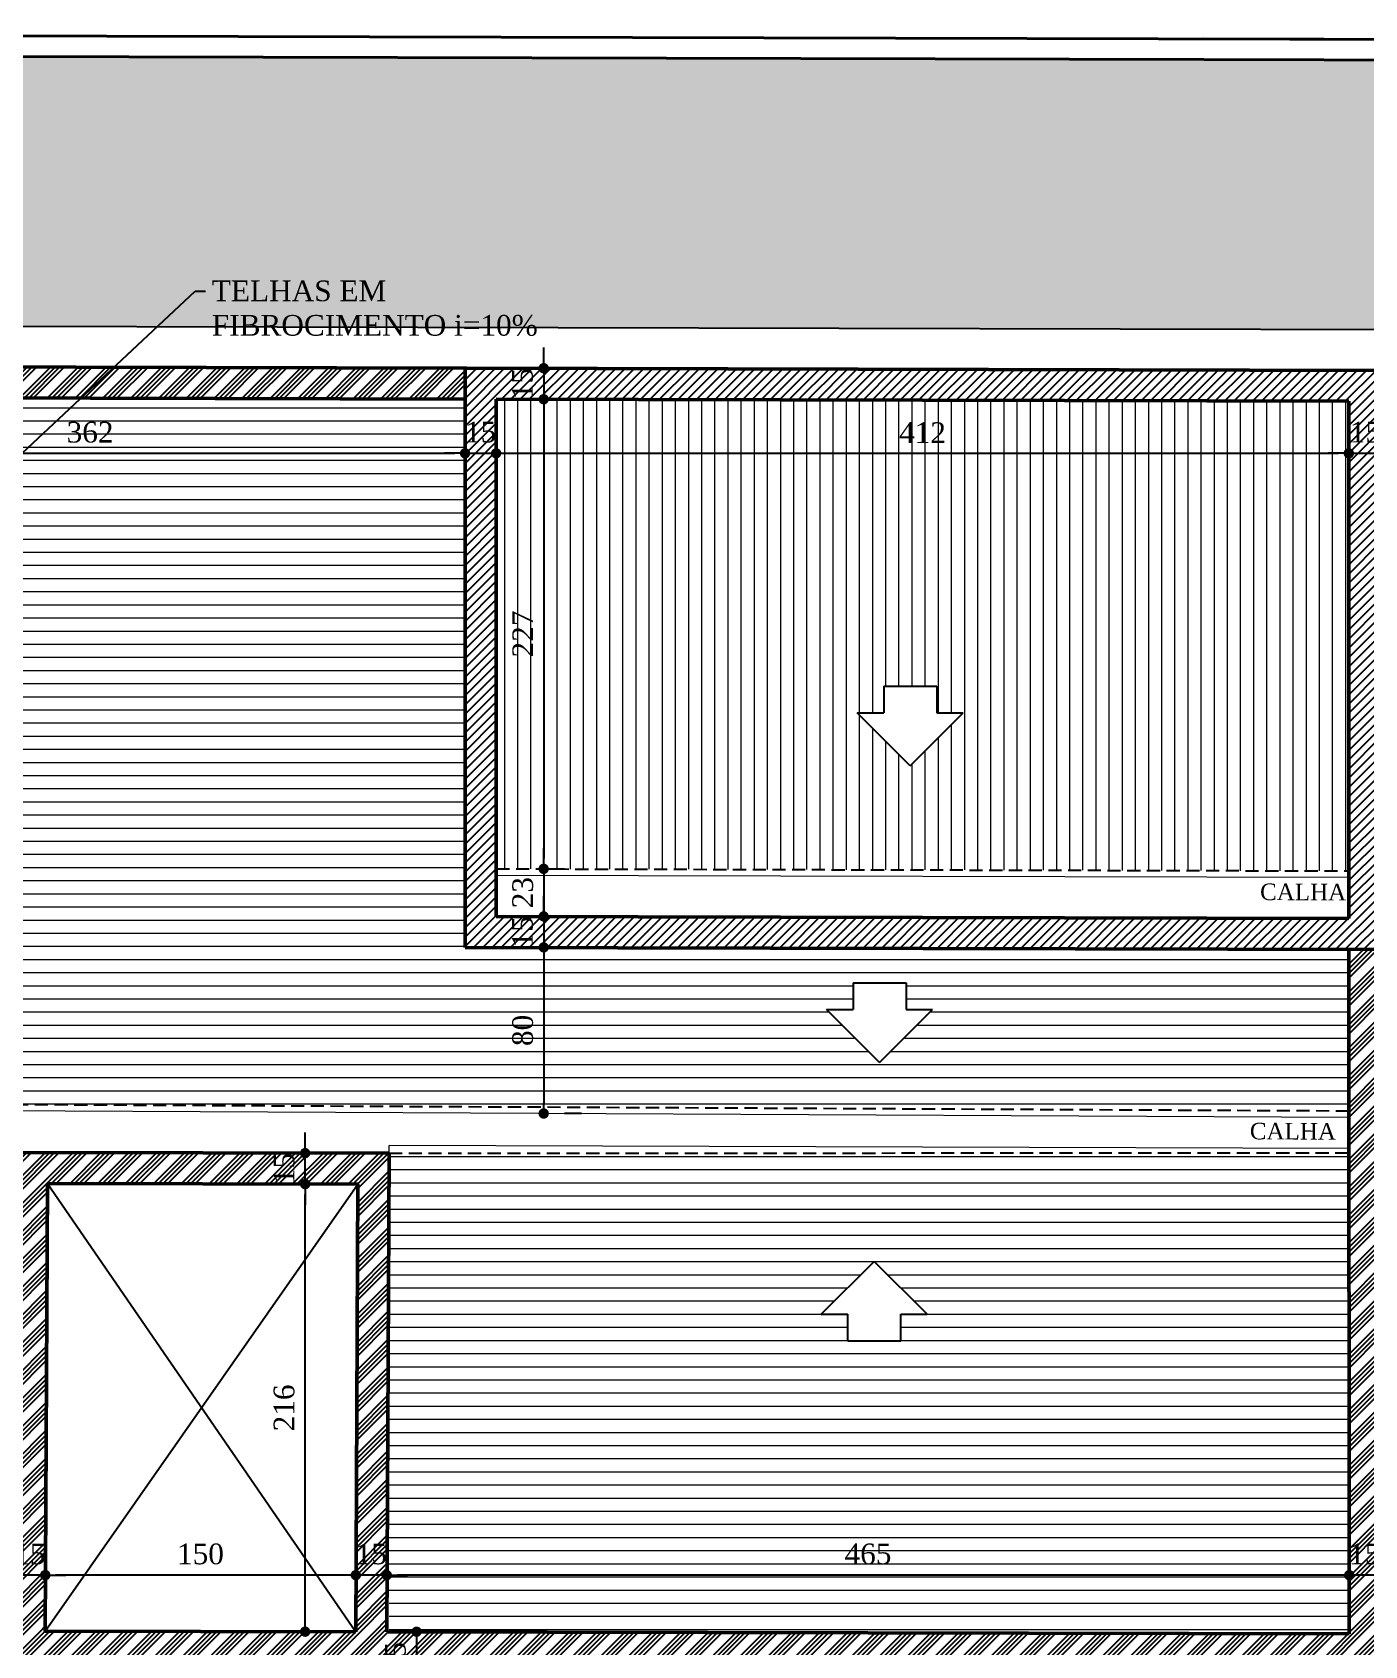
# Model space of a CAD drawing. Header units: millimetres. Extents: x 103208 to 171806, y -164 to 10038.
# Drawn here: x 122085 to 122729, y 6964 to 7744 of the extents above; entities that cross this region are included whole.
import ezdxf
from ezdxf import colors
from ezdxf.entities.mleader import LeaderData, LeaderLine
from ezdxf.math import Vec2, Vec3

# ---------------------------------------------------------------- set-up
doc = ezdxf.new("R2010")
doc.units = ezdxf.units.MM
doc.linetypes.add('HIDDEN', pattern=[9.525, 6.35, -3.175])
for name, color, linetype, lineweight in [('COTAS', 7, 'Continuous', 0), ('Hachura', 1, 'Continuous', 9), ('Parede Baixa', 5, 'Continuous', 50), ('Parede Corte', 4, 'Continuous', 40), ('Pilares Sub-solo', 7, 'Continuous', 70), ('Pisos Externos', 15, 'Continuous', 9), ('Portas - Janelas', 2, 'Continuous', 20)]:
    doc.layers.add(name, color=color, linetype=linetype, lineweight=lineweight)
for name, color, linetype in [('Piso', 55, 'Continuous'), ('PN030', 3, 'Continuous'), ('Projeção Janela - Viga', 1, 'HIDDEN')]:
    doc.layers.add(name, color=color, linetype=linetype)
doc.styles.add('Valéria', font='romantic.ttf', dxfattribs={"height": 10})
doc.dimstyles.new('Cota - 50', dxfattribs={"dimtxt": 10, "dimasz": 5, "dimexe": 10, "dimexo": 20, "dimgap": 5, "dimtad": 1, "dimtxsty": 'Valéria', "dimblk": 'DOT', "dimcen": 0, "dimclrd": 12, "dimclre": 12, "dimclrt": 2, "dimazin": 2, "dimtfac": 1, "dimtix": 1, "dimtmove": 0, "dimatfit": 3, "dimldrblk": 'DOT', "dimfxl": 1, "dimarcsym": 0})

# ---------------------------------------------------------------- blocks, each defined once
blk = doc.blocks.new('_Dot')
at = {"color": 0, "linetype": 'ByBlock', "lineweight": -2}
blk.add_line((-0.5, 0), (-1, 0), dxfattribs=at)
at = {"color": 0, "linetype": 'ByBlock', "const_width": 0.5}
blk.add_lwpolyline([(-0.25, 0, 1), (0.25, 0, 1)], format="xyb", close=True, dxfattribs=at)
blk = doc.blocks.new('*D829')
at = {"color": 12, "lineweight": -2, "transparency": 16777216}
for p, q in [((122271.13, 6966.17), (122271.13, 6951.17)), ((122276.74, 6971.17), (122281.13, 6971.17)), ((122276.69, 6946.17), (122281.13, 6946.17))]:
    blk.add_line(p, q, dxfattribs=at)
at = {"layer": 'Defpoints', "color": 0, "transparency": 16777216}
for p in [(122256.74, 6971.17, 9825), (122256.69, 6946.17, 9825), (122271.13, 6946.17)]:
    blk.add_point(p, dxfattribs=at)
at = {"color": 12, "lineweight": -2, "transparency": 16777216, "xscale": 5, "yscale": 5, "zscale": 5}
for p, rotation in [((122271.13, 6971.17), 90), ((122271.13, 6946.17), 270)]:
    blk.add_blockref('_Dot', p, dxfattribs=dict(at, rotation=rotation))
at = {"color": 2, "transparency": 16777216, "insert": (122260.94, 6958.67), "char_height": 10, "attachment_point": 5, "rotation": 90, "style": 'Valéria'}
blk.add_mtext('25', dxfattribs=at)
blk = doc.blocks.new('*D845')
at = {"color": 12, "lineweight": -2, "transparency": 16777216}
for p, q in [((122721.74, 6990.22), (122721.74, 7008.54)), ((122736.74, 6990.19), (122736.74, 7008.54)), ((122716.74, 6998.54), (122711.74, 6998.54)), ((122736.74, 6998.54), (122721.74, 6998.54)), ((122741.74, 6998.54), (122746.74, 6998.54))]:
    blk.add_line(p, q, dxfattribs=at)
at = {"layer": 'Defpoints', "color": 0, "transparency": 16777216}
for p in [(122721.74, 6998.54), (122721.74, 6970.22, -239442.52), (122736.74, 6970.19, -488710.04)]:
    blk.add_point(p, dxfattribs=at)
at = {"color": 12, "lineweight": -2, "transparency": 16777216, "xscale": 5, "yscale": 5, "zscale": 5}
blk.add_blockref('_Dot', (122721.74, 6998.54), dxfattribs=at)
at = {"color": 12, "lineweight": -2, "transparency": 16777216, "xscale": 5, "yscale": 5, "zscale": 5, "rotation": 180}
blk.add_blockref('_Dot', (122736.74, 6998.54), dxfattribs=at)
at = {"color": 2, "transparency": 16777216, "insert": (122729.24, 7008.73), "char_height": 10, "attachment_point": 5, "style": 'Valéria'}
blk.add_mtext('15', dxfattribs=at)
blk = doc.blocks.new('*D846')
at = {"color": 12, "lineweight": -2, "transparency": 16777216}
for p, q in [((122256.74, 6991.17), (122256.74, 7008.54)), ((122721.74, 6990.22), (122721.74, 7008.54)), ((122716.74, 6998.54), (122261.74, 6998.54))]:
    blk.add_line(p, q, dxfattribs=at)
at = {"layer": 'Defpoints', "color": 0, "transparency": 16777216}
for p in [(122256.74, 6998.54), (122256.74, 6971.17, 9825), (122721.74, 6970.22, -239442.52)]:
    blk.add_point(p, dxfattribs=at)
at = {"color": 12, "lineweight": -2, "transparency": 16777216, "xscale": 5, "yscale": 5, "zscale": 5, "rotation": 180}
blk.add_blockref('_Dot', (122256.74, 6998.54), dxfattribs=at)
at = {"color": 12, "lineweight": -2, "transparency": 16777216, "xscale": 5, "yscale": 5, "zscale": 5}
blk.add_blockref('_Dot', (122721.74, 6998.54), dxfattribs=at)
at = {"color": 2, "transparency": 16777216, "insert": (122489.24, 7008.73), "char_height": 10, "attachment_point": 5, "style": 'Valéria'}
blk.add_mtext('465', dxfattribs=at)
blk = doc.blocks.new('*D847')
at = {"color": 12, "lineweight": -2, "transparency": 16777216}
for p, q in [((122076.74, 6991.51), (122076.74, 7008.54)), ((122091.74, 6991.51), (122091.74, 7008.54)), ((122071.74, 6998.54), (122066.74, 6998.54)), ((122091.74, 6998.54), (122076.74, 6998.54)), ((122096.74, 6998.54), (122101.74, 6998.54))]:
    blk.add_line(p, q, dxfattribs=at)
at = {"layer": 'Defpoints', "color": 0, "transparency": 16777216}
for p in [(122076.74, 6998.54), (122076.74, 6971.51, 9825), (122091.74, 6971.51, 9825)]:
    blk.add_point(p, dxfattribs=at)
at = {"color": 12, "lineweight": -2, "transparency": 16777216, "xscale": 5, "yscale": 5, "zscale": 5}
blk.add_blockref('_Dot', (122076.74, 6998.54), dxfattribs=at)
at = {"color": 12, "lineweight": -2, "transparency": 16777216, "xscale": 5, "yscale": 5, "zscale": 5, "rotation": 180}
blk.add_blockref('_Dot', (122091.74, 6998.54), dxfattribs=at)
at = {"color": 2, "transparency": 16777216, "insert": (122084.24, 7008.73), "char_height": 10, "attachment_point": 5, "style": 'Valéria'}
blk.add_mtext('15', dxfattribs=at)
blk = doc.blocks.new('*D849')
at = {"color": 12, "lineweight": -2, "transparency": 16777216}
for p, q in [((122241.77, 6991.2), (122241.77, 7008.54)), ((122256.74, 6991.17), (122256.74, 7008.54)), ((122236.77, 6998.54), (122231.77, 6998.54)), ((122256.74, 6998.54), (122241.77, 6998.54)), ((122261.74, 6998.54), (122266.74, 6998.54))]:
    blk.add_line(p, q, dxfattribs=at)
at = {"layer": 'Defpoints', "color": 0, "transparency": 16777216}
for p in [(122241.77, 6998.54), (122241.77, 6971.2, 9825), (122256.74, 6971.17, 9825)]:
    blk.add_point(p, dxfattribs=at)
at = {"color": 12, "lineweight": -2, "transparency": 16777216, "xscale": 5, "yscale": 5, "zscale": 5}
blk.add_blockref('_Dot', (122241.77, 6998.54), dxfattribs=at)
at = {"color": 12, "lineweight": -2, "transparency": 16777216, "xscale": 5, "yscale": 5, "zscale": 5, "rotation": 180}
blk.add_blockref('_Dot', (122256.74, 6998.54), dxfattribs=at)
at = {"color": 2, "transparency": 16777216, "insert": (122249.25, 7008.73), "char_height": 10, "attachment_point": 5, "style": 'Valéria'}
blk.add_mtext('15', dxfattribs=at)
blk = doc.blocks.new('*D850')
at = {"color": 12, "lineweight": -2, "transparency": 16777216}
for p, q in [((122091.66, 6991.51), (122091.66, 7008.54)), ((122241.77, 6991.2), (122241.77, 7008.54)), ((122236.77, 6998.54), (122096.66, 6998.54))]:
    blk.add_line(p, q, dxfattribs=at)
at = {"layer": 'Defpoints', "color": 0, "transparency": 16777216}
for p in [(122091.66, 6998.54), (122091.66, 6971.51, 9825), (122241.77, 6971.2, 9825)]:
    blk.add_point(p, dxfattribs=at)
at = {"color": 12, "lineweight": -2, "transparency": 16777216, "xscale": 5, "yscale": 5, "zscale": 5, "rotation": 180}
blk.add_blockref('_Dot', (122091.66, 6998.54), dxfattribs=at)
at = {"color": 12, "lineweight": -2, "transparency": 16777216, "xscale": 5, "yscale": 5, "zscale": 5}
blk.add_blockref('_Dot', (122241.77, 6998.54), dxfattribs=at)
at = {"color": 2, "transparency": 16777216, "insert": (122166.71, 7008.73), "char_height": 10, "attachment_point": 5, "style": 'Valéria'}
blk.add_mtext('150', dxfattribs=at)
blk = doc.blocks.new('*D851')
at = {"color": 12, "lineweight": -2, "transparency": 16777216}
for p, q in [((122222.77, 7187.55), (122207.29, 7187.55)), ((122217.29, 6976.2), (122217.29, 7182.55)), ((122221.74, 6971.2), (122207.29, 6971.2))]:
    blk.add_line(p, q, dxfattribs=at)
at = {"layer": 'Defpoints', "color": 0, "transparency": 16777216}
for p in [(122217.29, 7187.55), (122242.77, 7187.55, -114808.76), (122241.74, 6971.2, 9825)]:
    blk.add_point(p, dxfattribs=at)
at = {"color": 12, "lineweight": -2, "transparency": 16777216, "xscale": 5, "yscale": 5, "zscale": 5}
for p, rotation in [((122217.29, 7187.55), 90), ((122217.29, 6971.2), 270)]:
    blk.add_blockref('_Dot', p, dxfattribs=dict(at, rotation=rotation))
at = {"color": 2, "transparency": 16777216, "insert": (122207.14, 7079.37), "char_height": 10, "attachment_point": 5, "rotation": 90, "style": 'Valéria'}
blk.add_mtext('216', dxfattribs=at)
blk = doc.blocks.new('*D852')
at = {"color": 12, "lineweight": -2, "transparency": 16777216}
for p, q in [((122217.29, 7207.52), (122217.29, 7212.52)), ((122237.85, 7202.52), (122207.29, 7202.52)), ((122217.29, 7187.55), (122217.29, 7202.52)), ((122222.77, 7187.55), (122207.29, 7187.55)), ((122217.29, 7182.55), (122217.29, 7177.55))]:
    blk.add_line(p, q, dxfattribs=at)
at = {"layer": 'Defpoints', "color": 0, "transparency": 16777216}
for p in [(122217.29, 7202.52), (122257.85, 7202.52, -114808.76), (122242.77, 7187.55, -114808.76)]:
    blk.add_point(p, dxfattribs=at)
at = {"color": 12, "lineweight": -2, "transparency": 16777216, "xscale": 5, "yscale": 5, "zscale": 5}
for p, rotation in [((122217.29, 7202.52), 270), ((122217.29, 7187.55), 90)]:
    blk.add_blockref('_Dot', p, dxfattribs=dict(at, rotation=rotation))
at = {"color": 2, "transparency": 16777216, "insert": (122207.1, 7195.03), "char_height": 10, "attachment_point": 5, "rotation": 90, "style": 'Valéria'}
blk.add_mtext('15', dxfattribs=at)
blk = doc.blocks.new('*D853')
at = {"color": 12, "lineweight": -2, "transparency": 16777216}
for p, q in [((122332.55, 7586.94), (122332.55, 7591.94)), ((122329.56, 7581.94), (122342.55, 7581.94)), ((122332.55, 7581.94), (122332.55, 7566.94)), ((122329.53, 7566.94), (122342.55, 7566.94)), ((122332.55, 7561.94), (122332.55, 7556.94))]:
    blk.add_line(p, q, dxfattribs=at)
at = {"layer": 'Defpoints', "color": 0, "transparency": 16777216}
for p in [(122309.56, 7581.94, -239442.52), (122309.53, 7566.94, 9825), (122332.55, 7566.94)]:
    blk.add_point(p, dxfattribs=at)
at = {"color": 12, "lineweight": -2, "transparency": 16777216, "xscale": 5, "yscale": 5, "zscale": 5}
for p, rotation in [((122332.55, 7581.94), 270), ((122332.55, 7566.94), 90)]:
    blk.add_blockref('_Dot', p, dxfattribs=dict(at, rotation=rotation))
at = {"color": 2, "transparency": 16777216, "insert": (122322.35, 7574.44), "char_height": 10, "attachment_point": 5, "rotation": 90, "style": 'Valéria'}
blk.add_mtext('15', dxfattribs=at)
blk = doc.blocks.new('*D854')
at = {"color": 12, "lineweight": -2, "transparency": 16777216}
for p, q in [((122329.53, 7566.94), (122342.55, 7566.94)), ((122332.55, 7561.94), (122332.55, 7344.94)), ((122329.7, 7339.94), (122342.55, 7339.94))]:
    blk.add_line(p, q, dxfattribs=at)
at = {"layer": 'Defpoints', "color": 0, "transparency": 16777216}
for p in [(122309.53, 7566.94, 9825), (122309.7, 7339.94, 9825), (122332.55, 7339.94)]:
    blk.add_point(p, dxfattribs=at)
at = {"color": 12, "lineweight": -2, "transparency": 16777216, "xscale": 5, "yscale": 5, "zscale": 5}
for p, rotation in [((122332.55, 7566.94), 90), ((122332.55, 7339.94), 270)]:
    blk.add_blockref('_Dot', p, dxfattribs=dict(at, rotation=rotation))
at = {"color": 2, "transparency": 16777216, "insert": (122322.44, 7453.44), "char_height": 10, "attachment_point": 5, "rotation": 90, "style": 'Valéria'}
blk.add_mtext('227', dxfattribs=at)
blk = doc.blocks.new('*D855')
at = {"color": 12, "lineweight": -2, "transparency": 16777216}
for p, q in [((122332.55, 7344.94), (122332.55, 7349.94)), ((122329.7, 7339.94), (122342.55, 7339.94)), ((122332.55, 7339.94), (122332.55, 7316.94)), ((122329.7, 7316.94), (122342.55, 7316.94)), ((122332.55, 7311.94), (122332.55, 7306.94))]:
    blk.add_line(p, q, dxfattribs=at)
at = {"layer": 'Defpoints', "color": 0, "transparency": 16777216}
for p in [(122309.7, 7339.94, 9825), (122309.7, 7316.94, 9825), (122332.55, 7316.94)]:
    blk.add_point(p, dxfattribs=at)
at = {"color": 12, "lineweight": -2, "transparency": 16777216, "xscale": 5, "yscale": 5, "zscale": 5}
for p, rotation in [((122332.55, 7339.94), 270), ((122332.55, 7316.94), 90)]:
    blk.add_blockref('_Dot', p, dxfattribs=dict(at, rotation=rotation))
at = {"color": 2, "transparency": 16777216, "insert": (122322.44, 7328.44), "char_height": 10, "attachment_point": 5, "rotation": 90, "style": 'Valéria'}
blk.add_mtext('23', dxfattribs=at)
blk = doc.blocks.new('*D856')
at = {"color": 12, "lineweight": -2, "transparency": 16777216}
for p, q in [((122332.55, 7321.94), (122332.55, 7326.94)), ((122329.7, 7316.94), (122342.55, 7316.94)), ((122332.55, 7316.94), (122332.55, 7301.98)), ((122314.65, 7301.98), (122342.55, 7301.98)), ((122332.55, 7296.98), (122332.55, 7291.98))]:
    blk.add_line(p, q, dxfattribs=at)
at = {"layer": 'Defpoints', "color": 0, "transparency": 16777216}
for p in [(122309.7, 7316.94, 9825), (122294.65, 7301.98, 9825), (122332.55, 7301.98)]:
    blk.add_point(p, dxfattribs=at)
at = {"color": 12, "lineweight": -2, "transparency": 16777216, "xscale": 5, "yscale": 5, "zscale": 5}
for p, rotation in [((122332.55, 7316.94), 270), ((122332.55, 7301.98), 90)]:
    blk.add_blockref('_Dot', p, dxfattribs=dict(at, rotation=rotation))
at = {"color": 2, "transparency": 16777216, "insert": (122322.35, 7309.46), "char_height": 10, "attachment_point": 5, "rotation": 90, "style": 'Valéria'}
blk.add_mtext('15', dxfattribs=at)
blk = doc.blocks.new('*D857')
at = {"color": 12, "lineweight": -2, "transparency": 16777216}
for p, q in [((122314.65, 7301.98), (122342.55, 7301.98)), ((122332.55, 7296.98), (122332.55, 7226.68)), ((122350.86, 7221.68), (122342.55, 7221.68))]:
    blk.add_line(p, q, dxfattribs=at)
at = {"layer": 'Defpoints', "color": 0, "transparency": 16777216}
for p in [(122294.65, 7301.98, 9825), (122330.86, 7221.68, -114808.32), (122332.55, 7221.68)]:
    blk.add_point(p, dxfattribs=at)
at = {"color": 12, "lineweight": -2, "transparency": 16777216, "xscale": 5, "yscale": 5, "zscale": 5}
for p, rotation in [((122332.55, 7301.98), 90), ((122332.55, 7221.68), 270)]:
    blk.add_blockref('_Dot', p, dxfattribs=dict(at, rotation=rotation))
at = {"color": 2, "transparency": 16777216, "insert": (122322.43, 7261.83), "char_height": 10, "attachment_point": 5, "rotation": 90, "style": 'Valéria'}
blk.add_mtext('80', dxfattribs=at)
blk = doc.blocks.new('*D865')
at = {"color": 12, "lineweight": -2, "transparency": 16777216}
for p, q in [((121932.18, 7547.87), (121932.18, 7530.8)), ((122294.57, 7546.98), (122294.57, 7530.8)), ((121937.18, 7540.8), (122289.57, 7540.8))]:
    blk.add_line(p, q, dxfattribs=at)
at = {"layer": 'Defpoints', "color": 0, "transparency": 16777216}
for p in [(121932.18, 7567.87, 9825), (122294.57, 7566.98, 9825), (122294.57, 7540.8)]:
    blk.add_point(p, dxfattribs=at)
at = {"color": 12, "lineweight": -2, "transparency": 16777216, "xscale": 5, "yscale": 5, "zscale": 5, "rotation": 180}
blk.add_blockref('_Dot', (121932.18, 7540.8), dxfattribs=at)
at = {"color": 12, "lineweight": -2, "transparency": 16777216, "xscale": 5, "yscale": 5, "zscale": 5}
blk.add_blockref('_Dot', (122294.57, 7540.8), dxfattribs=at)
at = {"color": 2, "transparency": 16777216, "insert": (122113.38, 7550.94), "char_height": 10, "attachment_point": 5, "style": 'Valéria'}
blk.add_mtext('362', dxfattribs=at)
blk = doc.blocks.new('*D866')
at = {"color": 12, "lineweight": -2, "transparency": 16777216}
for p, q in [((122294.57, 7546.98), (122294.57, 7530.8)), ((122309.57, 7546.94), (122309.57, 7530.8)), ((122289.57, 7540.8), (122284.57, 7540.8)), ((122294.57, 7540.8), (122309.57, 7540.8)), ((122314.57, 7540.8), (122319.57, 7540.8))]:
    blk.add_line(p, q, dxfattribs=at)
at = {"layer": 'Defpoints', "color": 0, "transparency": 16777216}
for p in [(122294.57, 7566.98, 9825), (122309.57, 7566.94, 9825), (122309.57, 7540.8)]:
    blk.add_point(p, dxfattribs=at)
at = {"color": 12, "lineweight": -2, "transparency": 16777216, "xscale": 5, "yscale": 5, "zscale": 5}
blk.add_blockref('_Dot', (122294.57, 7540.8), dxfattribs=at)
at = {"color": 12, "lineweight": -2, "transparency": 16777216, "xscale": 5, "yscale": 5, "zscale": 5, "rotation": 180}
blk.add_blockref('_Dot', (122309.57, 7540.8), dxfattribs=at)
at = {"color": 2, "transparency": 16777216, "insert": (122302.07, 7550.99), "char_height": 10, "attachment_point": 5, "style": 'Valéria'}
blk.add_mtext('15', dxfattribs=at)
blk = doc.blocks.new('*D867')
at = {"color": 12, "lineweight": -2, "transparency": 16777216}
for p, q in [((122309.57, 7546.94), (122309.57, 7530.8)), ((122721.57, 7545.93), (122721.57, 7530.8)), ((122314.57, 7540.8), (122716.57, 7540.8))]:
    blk.add_line(p, q, dxfattribs=at)
at = {"layer": 'Defpoints', "color": 0, "transparency": 16777216}
for p in [(122309.57, 7566.94, 9825), (122721.57, 7565.93, 9825), (122721.57, 7540.8)]:
    blk.add_point(p, dxfattribs=at)
at = {"color": 12, "lineweight": -2, "transparency": 16777216, "xscale": 5, "yscale": 5, "zscale": 5, "rotation": 180}
blk.add_blockref('_Dot', (122309.57, 7540.8), dxfattribs=at)
at = {"color": 12, "lineweight": -2, "transparency": 16777216, "xscale": 5, "yscale": 5, "zscale": 5}
blk.add_blockref('_Dot', (122721.57, 7540.8), dxfattribs=at)
at = {"color": 2, "transparency": 16777216, "insert": (122515.57, 7550.8), "char_height": 10, "attachment_point": 5, "style": 'Valéria'}
blk.add_mtext('412', dxfattribs=at)
blk = doc.blocks.new('*D868')
at = {"color": 12, "lineweight": -2, "transparency": 16777216}
for p, q in [((122737.55, 7560.89), (122737.55, 7530.8)), ((122721.57, 7545.93), (122721.57, 7530.8)), ((122716.57, 7540.8), (122711.57, 7540.8)), ((122721.57, 7540.8), (122737.55, 7540.8)), ((122742.55, 7540.8), (122747.55, 7540.8))]:
    blk.add_line(p, q, dxfattribs=at)
at = {"layer": 'Defpoints', "color": 0, "transparency": 16777216}
for p in [(122737.55, 7580.89, 0.05), (122721.57, 7565.93, 9825), (122737.55, 7540.8)]:
    blk.add_point(p, dxfattribs=at)
at = {"color": 12, "lineweight": -2, "transparency": 16777216, "xscale": 5, "yscale": 5, "zscale": 5}
blk.add_blockref('_Dot', (122721.57, 7540.8), dxfattribs=at)
at = {"color": 12, "lineweight": -2, "transparency": 16777216, "xscale": 5, "yscale": 5, "zscale": 5, "rotation": 180}
blk.add_blockref('_Dot', (122737.55, 7540.8), dxfattribs=at)
at = {"color": 2, "transparency": 16777216, "insert": (122729.56, 7550.99), "char_height": 10, "attachment_point": 5, "style": 'Valéria'}
blk.add_mtext('15', dxfattribs=at)

msp = doc.modelspace()

# ---------------------------------------------------------------- hatches: boundary and pattern name
h = msp.add_hatch()
h.set_pattern_fill('GRASS2', color=74, scale=15, pattern_type=2)
h.set_pattern_definition([(360, (7653.407, 20.978), (15, 15), [2.25, -0.45, 0.6, -0.45, 2.25, -9]), (360, (7652.657, 21.428), (15, 15), [1.5, -1.125, 2.25, -1.125, 1.5, -7.5]), (360, (7657.907, 27.428), (15, 15), [1.875, -0.75, 1.875, -10.5]), (360, (7650.407, 30.428), (15, 15), [0.75, -1.5, 0.75, -12]), (90, (7651.907, 30.428), (-15, 15), [1.35, -13.65]), (90, (7656.407, 21.428), (-15, 15), [1.5, -13.5]), (90, (7660.157, 27.428), (-15, 15), [1.5, -13.5]), (45, (7658.357, 21.278), (1e-14, 15), [1.5, -19.7132034]), (135, (7654.457, 21.278), (-15, 1e-14), [1.5, -19.7132034]), (63.434949, (7657.9066, 21.3526), (8e-10, 15), [1.5, -32.0410197]), (75.9637565, (7657.1566, 21.4276), (5e-10, 15), [1.5, -60.3465844]), (75.9637565, (7660.9066, 27.4276), (5e-10, 15), [1.2, -60.6465844]), (75.9637565, (7652.2066, 30.4276), (5e-10, 15), [1.05, -60.7965844]), (104.0362435, (7655.6566, 21.4276), (-5e-10, 15), [1.5, -60.3465844]), (104.0362435, (7659.4066, 27.4276), (-5e-10, 15), [1.2, -60.6465844]), (104.0362435, (7651.6066, 30.4276), (-5e-10, 15), [1.05, -60.7965844]), (116.565051, (7654.9066, 21.3526), (-6e-09, 15), [1.5, -32.041002])])
h.paths.add_polyline_path([(122796.7045, 7075.84619), (123237.79876, 7075.96699), (123237.79876, 7126.02179), (122796.7045, 7125.901)])
h.paths.add_polyline_path([(123237.5273, 7276.02154), (122796.64569, 7275.95354), (122796.64569, 7325.90205), (123237.5273, 7325.97005)])
h.paths.add_polyline_path([(122796.60846, 7485.90909), (123237.26023, 7485.90909), (123237.25505, 7426.0213), (122796.60328, 7426.0213)])
h.paths.add_polyline_path([(122796.47682, 7600.48647), (121767.90472, 7602.95524), (121767.9708, 7733.26805), (122796.54276, 7730.79189)])
h.paths.add_polyline_path([(122934.08579, 7642.95413), (122824.56526, 7642.95413)], flags=16)
h.paths.add_polyline_path([(122796.54276, 7730.79189), (122796.55919, 7585.50927), (123236.9465, 7586.30857), (123236.96495, 7610.24016), (123197.96123, 7639.36647), (123168.57865, 7657.90579), (123133.25616, 7676.85662), (123093.67278, 7694.24828), (123052.45809, 7708.46757), (123013.65484, 7718.5175), (122974.56383, 7725.56191), (122938.86609, 7729.39956)])
at = {"layer": 'Hachura', "transparency": 33554559}
h = msp.add_hatch(dxfattribs=at)
h.set_pattern_fill('ANSI31', color=256, scale=2, angle=585)
h.paths.add_polyline_path([(122721.5678, 7565.93012), (122309.56748, 7566.94), (122309.63421, 7339.93915), (122721.63452, 7338.92927)])
h.paths.add_polyline_path([(122535.26104, 7415.40208), (122509.66104, 7389.80208), (122484.06104, 7415.40208), (122496.86104, 7415.40208), (122496.86104, 7428.20208), (122522.46104, 7428.20208), (122522.46104, 7415.40208)], flags=16)
at = {"layer": 'Piso', "true_color": 0x4b81b4}
h = msp.add_hatch(dxfattribs=at)
h.set_pattern_fill('ANSI34', color=145, scale=0.5, angle=360)
h.paths.add_polyline_path([(122294.56306, 7581.97682), (121917.25579, 7582.90166), (121916.70648, 7467.65897), (121916.36035, 7467.90351), (121766.70769, 7468.27033), (121766.97109, 7468.27032), (121741.97109, 7468.33033), (121741.03845, 7327.92388), (121766.03816, 7327.80472), (121766.63619, 7453.27046), (121931.63614, 7452.86602), (121932.18428, 7567.86502), (122294.56747, 7566.97677)])
at = {"layer": 'Piso', "true_color": 0xcd2027}
h = msp.add_hatch(dxfattribs=at)
h.set_pattern_fill('ANSI31', color=242, angle=360, style=0)
h.paths.add_polyline_path([(122736.5634, 7580.89341), (122294.56306, 7581.97682), (122294.64536, 7301.97578), (122736.6457, 7300.89237)])
h.paths.add_polyline_path([(122721.64128, 7315.92919), (122309.64097, 7316.93907), (122309.56748, 7566.94), (122721.5678, 7565.93012)], flags=16)
at = {"layer": 'Piso', "true_color": 0x4b81b4}
h = msp.add_hatch(dxfattribs=at)
h.set_pattern_fill('ANSI34', color=145, scale=0.5, angle=360)
h.paths.add_polyline_path([(122307.77252, 6946.06429), (122837.10176, 6944.97926), (122836.60886, 6704.51998), (122600.11219, 6534.35326), (122252.56962, 6534.35326), (122251.37845, 6284.44883), (122147.1702, 6283.58343), (122147.0987, 6268.58283), (122266.30751, 6269.52936), (122267.49829, 6519.35326), (122604.94784, 6519.35326), (122851.59311, 6696.82222), (122852.15298, 6969.94846), (122736.74291, 6970.18503), (122736.6457, 7300.89237), (122721.64569, 7300.92913), (122721.7429, 6970.21577), (121764.34307, 6972.17828), (121764.46523, 6997.80847), (121739.46552, 6997.92763), (121737.82086, 6652.88355), (121737.79061, 6646.53605), (121762.79154, 6646.67127), (121764.22391, 6947.17847), (122127.77223, 6946.43326), (122127.07564, 6800.29105), (122307.08233, 6801.26462)])
h.paths.add_polyline_path([(122292.15327, 6816.1841), (122142.24726, 6815.37332), (122142.87181, 6946.40231), (122292.77249, 6946.09504)], flags=16)
h = msp.add_hatch(dxfattribs=at)
h.set_pattern_fill('ANSI34', color=145, scale=0.5, angle=360)
h.paths.add_polyline_path([(122257.84516, 7202.51578), (122077.84487, 7202.88475), (122076.74216, 6971.53792), (122091.07681, 6971.50853), (122091.74645, 6972.40365), (122092.7734, 7187.85412), (122242.77364, 7187.54664), (122241.74475, 6971.68869), (122242.10462, 6971.19895), (122256.74244, 6971.16895)])
at = {"layer": 'Pisos Externos', "transparency": 33554559}
h = msp.add_hatch(dxfattribs=at)
h.set_pattern_fill('ANSI31', color=256, scale=2, angle=675)
h.paths.add_polyline_path([(121765.44983, 7204.37375), (121764.34307, 6972.17828), (122076.74216, 6971.53792), (122077.84487, 7202.88472)])
h.paths.add_polyline_path([(121942.60945, 7127.71973), (121929.80945, 7127.71973), (121929.80945, 7114.91973), (121904.20945, 7114.91973), (121904.20945, 7127.71973), (121891.40945, 7127.71973), (121917.00945, 7153.31973)], flags=16)
h.paths.add_polyline_path([(122721.66865, 7222.8162), (122721.64569, 7300.92913), (122294.64536, 7301.97578), (122294.56747, 7566.97677), (121932.18428, 7567.86502), (121931.63614, 7452.86602), (121766.63619, 7453.27046), (121765.55946, 7227.37349)])
h.paths.add_polyline_path([(122049.49913, 7290.55821), (122049.49913, 7277.75821), (122062.29913, 7277.75821), (122036.69913, 7252.15821), (122011.09913, 7277.75821), (122023.89913, 7277.75821), (122023.89913, 7290.55821)], flags=16)
h.paths.add_polyline_path([(122469.24658, 7271.98487), (122482.04658, 7271.98487), (122482.04658, 7284.78487), (122507.64658, 7284.78487), (122507.64658, 7271.98487), (122520.44658, 7271.98487), (122494.84658, 7246.38487)], flags=16)
h = msp.add_hatch(dxfattribs=at)
h.set_pattern_fill('ANSI31', color=256, scale=2, angle=675)
h.paths.add_polyline_path([(122257.84516, 7202.51578), (122721.7429, 7202.51578), (122721.7429, 6970.21577), (122257.84516, 6970.21577)])
h.paths.add_polyline_path([(122492.27594, 7150.22153), (122517.87594, 7124.62153), (122505.07594, 7124.62153), (122505.07594, 7111.82153), (122479.47594, 7111.82153), (122479.47594, 7124.62153), (122466.67594, 7124.62153)], flags=16)

# ---------------------------------------------------------------- linework, layer by layer
msp.add_line((121767.53715, 7602.95612, 134458.76029), (122796.47682, 7600.48647, 134458.76029))
at = {"layer": 'Parede Baixa'}
for p, q in [((122294.56306, 7581.97682, -239442.52059), (122294.64536, 7301.97578, -239442.52059)), ((122309.56748, 7566.94, -239442.52059), (122309.64097, 7316.93907, -239442.52059)), ((122721.5678, 7565.93012, -239442.52059), (122721.64128, 7315.92919, -239442.52059)), ((122721.56781, 7565.90267, -488710.04118), (122721.57067, 7556.16345, -488710.04118)), ((122721.64569, 7300.92913, -239442.52059), (122721.7429, 6970.21577, -239442.52059)), ((122077.84487, 7202.88475, -114808.76029), (122257.84516, 7202.51578, -114808.76029)), ((122256.74244, 6971.16895, -114808.76029), (122257.84516, 7202.51578, -114808.76029)), ((122091.74218, 6971.50717, -114808.76029), (122092.7734, 7187.85412, -114808.76029)), ((122092.7734, 7187.85412, -114808.76029), (122242.77364, 7187.54664, -114808.76029)), ((122241.74242, 6971.19969, -114808.76029), (122242.77364, 7187.54664, -114808.76029)), ((122091.65563, 6971.50735, 9825), (122241.76722, 6971.19964, 9825)), ((122256.74244, 6971.16895, 9825), (122721.7429, 6970.21577, 9825))]:
    msp.add_line(p, q, dxfattribs=at)
at = {"layer": 'Parede Baixa', "elevation": 9825}
for points in [[(121917.25579, 7582.90166), (122736.5634, 7580.89341)], [(121932.18428, 7567.86502), (122294.56747, 7566.97677)], [(122309.56748, 7566.94), (122721.5678, 7565.93012)], [(122309.64097, 7316.93907), (122721.64128, 7315.92919)], [(122294.64536, 7301.97578), (122736.6457, 7300.89237)]]:
    msp.add_lwpolyline(points, dxfattribs=at)
at = {"layer": 'Parede Corte'}
msp.add_line((121767.60414, 7733.26893, 9825), (122651.51923, 7731.14737, 9825), dxfattribs=at)
at = {"layer": 'Parede Corte', "elevation": 9825}
msp.add_lwpolyline([(121358.9926, 7744.31558), (122883.61889, 7740.57848)], dxfattribs=at)
for points in [[(122651.51629, 7741.1474), (122883.61889, 7740.57848, -0.183582587), (123246.96357, 7614.94391)], [(122651.51923, 7731.14737), (122883.7585, 7730.57811, -0.181396824), (123236.96495, 7610.24025)]]:
    msp.add_lwpolyline(points, format="xyb", dxfattribs=at)
at = {"layer": 'Piso'}
for p, q in [((122091.74218, 6971.50717, 9825), (122242.77364, 7187.54664, -114808.76029)), ((122092.7734, 7187.85412, -114808.76029), (122241.74242, 6971.19969, 9825))]:
    msp.add_line(p, q, dxfattribs=at)
at = {"layer": 'PN030'}
for p, q in [((122496.86104, 7428.20208), (122496.86104, 7415.40208)), ((122496.86104, 7428.20208), (122522.46104, 7428.20208)), ((122522.46104, 7428.20208), (122522.46104, 7415.40208)), ((122509.66104, 7389.80208), (122484.06104, 7415.40208)), ((122484.06104, 7415.40208), (122496.86104, 7415.40208)), ((122509.66104, 7389.80208), (122535.26104, 7415.40208)), ((122522.46104, 7415.40208), (122535.26104, 7415.40208)), ((122482.04658, 7284.78487), (122482.04658, 7271.98487)), ((122482.04658, 7284.78487), (122507.64658, 7284.78487)), ((122507.64658, 7284.78487), (122507.64658, 7271.98487)), ((122494.84658, 7246.38487), (122469.24658, 7271.98487)), ((122469.24658, 7271.98487), (122482.04658, 7271.98487)), ((122494.84658, 7246.38487), (122520.44658, 7271.98487)), ((122507.64658, 7271.98487), (122520.44658, 7271.98487)), ((122492.27594, 7150.22153), (122466.67594, 7124.62153)), ((122492.27594, 7150.22153), (122517.87594, 7124.62153)), ((122466.67594, 7124.62153), (122479.47594, 7124.62153)), ((122479.47594, 7111.82153), (122479.47594, 7124.62153)), ((122505.07594, 7124.62153), (122517.87594, 7124.62153)), ((122505.07594, 7111.82153), (122505.07594, 7124.62153)), ((122479.47594, 7111.82153), (122505.07594, 7111.82153))]:
    msp.add_line(p, q, dxfattribs=at)
at = {"layer": 'Portas - Janelas'}
for p, q in [((122721.66953, 7219.81616, -114808.31552), (121765.54516, 7224.37353, -114808.31552)), ((122721.67394, 7204.81656, -274420.8414), (122257.83434, 7206.21199, -210297.36386)), ((122257.84516, 7202.51578, -114808.76029), (122257.83434, 7206.21199, -210297.36386))]:
    msp.add_line(p, q, dxfattribs=at)
at = {"layer": 'Portas - Janelas', "elevation": 9825}
msp.add_lwpolyline([(122309.68999, 7336.93901), (122721.6354, 7335.92926)], dxfattribs=at)
at = {"layer": 'Projeção Janela - Viga'}
for p, q in [((122721.66865, 7222.8162, -114808.31552), (121765.55946, 7227.37349, -114808.31552)), ((122257.84516, 7202.51578, -114808.76029), (122721.67458, 7202.65211, -389027.61406))]:
    msp.add_line(p, q, dxfattribs=at)
at = {"layer": 'Projeção Janela - Viga', "elevation": 9825}
msp.add_lwpolyline([(122309.69734, 7339.939), (122721.63452, 7338.92927)], dxfattribs=at)

# ---------------------------------------------------------------- texts
at = {"layer": 'COTAS', "char_height": 8, "attachment_point": 1, "rotation": 359.76362299, "style": 'Valéria'}
for insert in [(122678.69976, 7332.84792, 19650), (122673.75155, 7217.19949, -239442.07582)]:
    msp.add_mtext('{\\C1;CALHA}', dxfattribs=dict(at, insert=insert))

# ---------------------------------------------------------------- dimensions: what is measured, and where the dimension line sits
for base, p1, p2, picture, middle in [((122332.54546, 7566.9401), (122309.56307, 7581.94005, -239442.52059), (122309.52631, 7566.9401, 9825), '*D853', (122322.35315, 7574.44008)), ((122271.12803, 6946.169), (122256.74244, 6971.16895, 9825), (122256.6912, 6946.169, 9825), '*D829', (122260.93572, 6958.66897))]:
    dim = msp.add_linear_dim(base=base, p1=p1, p2=p2, angle=90, dimstyle='Cota - 50')
    dim.commit()
    dim.dimension.update_dxf_attribs({"geometry": picture, "text_midpoint": middle})
for base, p1, p2, text, picture, middle in [((122737.54878, 7540.79595), (122721.5678, 7565.93012, 9825), (122737.54878, 7580.8937, 0.04502), '15', '*D868', (122729.55829, 7550.98825)), ((122091.65563, 6998.53778), (122241.76722, 6971.19964, 9825), (122091.65563, 6971.50735, 9825), '150', '*D850', (122166.71142, 7008.73009))]:
    dim = msp.add_linear_dim(base=base, p1=p1, p2=p2, text=text, dimstyle='Cota - 50', override={"dimtmove": 1})
    dim.commit()
    dim.dimension.update_dxf_attribs({"geometry": picture, "text_midpoint": middle})
for base, p1, p2, text, picture, middle in [((122294.56747, 7540.79595), (121932.18428, 7567.86502, 9825), (122294.56747, 7566.97677, 9825), '362', '*D865', (122113.37588, 7550.94387)), ((122241.76722, 6998.53778), (122256.74244, 6971.16895, 9825), (122241.76722, 6971.19964, 9825), '15', '*D849', (122249.25483, 7008.73009))]:
    dim = msp.add_linear_dim(base=base, p1=p1, p2=p2, text=text, dimstyle='Cota - 50')
    dim.commit()
    dim.dimension.update_dxf_attribs({"geometry": picture, "text_midpoint": middle})
for base, p1, p2, picture, middle in [((122309.56748, 7540.79595), (122294.56747, 7566.97677, 9825), (122309.56748, 7566.94, 9825), '*D866', (122302.06748, 7550.98825)), ((122721.5678, 7540.79595), (122309.56748, 7566.94, 9825), (122721.5678, 7565.93012, 9825), '*D867', (122515.56764, 7550.79595)), ((122076.74216, 6998.53778), (122091.74218, 6971.50717, 9825), (122076.74216, 6971.50735, 9825), '*D847', (122084.24217, 7008.73009)), ((122256.74244, 6998.53778), (122721.7429, 6970.21577, -239442.52059), (122256.74244, 6971.16895, 9825), '*D846', (122489.24267, 7008.73009)), ((122721.7429, 6998.53778), (122736.74291, 6970.18503, -488710.04118), (122721.7429, 6970.21577, -239442.52059), '*D845', (122729.2429, 7008.73009))]:
    dim = msp.add_linear_dim(base=base, p1=p1, p2=p2, dimstyle='Cota - 50', override={"dimtmove": 1})
    dim.commit()
    dim.dimension.update_dxf_attribs({"geometry": picture, "text_midpoint": middle})
for base, p1, p2, picture, middle in [((122332.54546, 7339.939), (122309.52631, 7566.9401, 9825), (122309.69734, 7339.939, 9825), '*D854', (122322.44191, 7453.43955)), ((122332.54546, 7316.93893), (122309.69734, 7339.939, 9825), (122309.69734, 7316.93893, 9825), '*D855', (122322.44191, 7328.43896))]:
    dim = msp.add_linear_dim(base=base, p1=p1, p2=p2, angle=90, dimstyle='Cota - 50', override={"dimtmove": 1})
    dim.commit()
    dim.dimension.update_dxf_attribs({"geometry": picture, "text_midpoint": middle})
for base, p1, p2, text, picture, middle in [((122332.54546, 7301.97578), (122309.69734, 7316.93893, 9825), (122294.64536, 7301.97578, 9825), '15', '*D856', (122322.35315, 7309.45735)), ((122332.54546, 7221.67894), (122294.64536, 7301.97578, 9825), (122330.86325, 7221.67894, -114808.31552), '80', '*D857', (122322.43451, 7261.82736)), ((122217.28875, 7202.51578), (122242.77364, 7187.54664, -114808.76029), (122257.84516, 7202.51578, -114808.76029), '15', '*D852', (122207.09644, 7195.03121))]:
    dim = msp.add_linear_dim(base=base, p1=p1, p2=p2, angle=90, text=text, dimstyle='Cota - 50', override={"dimtmove": 1})
    dim.commit()
    dim.dimension.update_dxf_attribs({"geometry": picture, "text_midpoint": middle})
dim = msp.add_linear_dim(base=(122217.28875, 7187.54664), p1=(122241.74242, 6971.19969, 9825), p2=(122242.77364, 7187.54664, -114808.76029), angle=90, text='216', dimstyle='Cota - 50')
dim.commit()
dim.dimension.update_dxf_attribs({"geometry": '*D851', "text_midpoint": (122207.14082, 7079.37317)})

# ---------------------------------------------------------------- leaders
at = {"layer": 'Pilares Sub-solo'}
ml = msp.add_multileader_mtext('Standard', dxfattribs=at)
ml.set_content('TELHAS EM\\PFIBROCIMENTO i=10%', color=2, style='Valéria')
ml.set_leader_properties(color=15)
ml.set_arrow_properties(name='DOT')
ml.build(insert=Vec2(0, 0))
ml.multileader.update_dxf_attribs({"dogleg_length": 5, "arrow_head_size": 7.5})
ctx = ml.context
ctx.base_point, ctx.char_height, ctx.arrow_head_size, ctx.landing_gap_size, ctx.plane_origin = Vec3(122169.20111, 7619.22868), 10, 7.5, 3, Vec3(122784.98286, 8185.78108)
notes = []
notes.append((ctx, [(1, (1, 1, 0), (122164.20111, 7619.22868), (1, 0), 5, [(0, [(122003.73274, 7468.99643)], 0, [])])]))
ctx.mtext.insert, ctx.mtext.rotation, ctx.mtext.flow_direction = Vec3(122172.20111, 7624.33223), 6.283185307, 5
for ctx, leaders in notes:
    for number, flags, end, landing, length, lines in leaders:
        leader = LeaderData()
        leader.index, (leader.has_last_leader_line, leader.has_dogleg_vector, leader.attachment_direction) = number, flags
        leader.last_leader_point, leader.dogleg_vector, leader.dogleg_length = Vec3(end), Vec3(landing), length
        for number, points, colour, breaks in lines:
            line = LeaderLine()
            line.index, line.vertices, line.color, line.breaks = number, Vec3.list(points), colors.encode_raw_color(colour), breaks
            leader.lines.append(line)
        ctx.leaders.append(leader)

doc.saveas('drawing.dxf')
